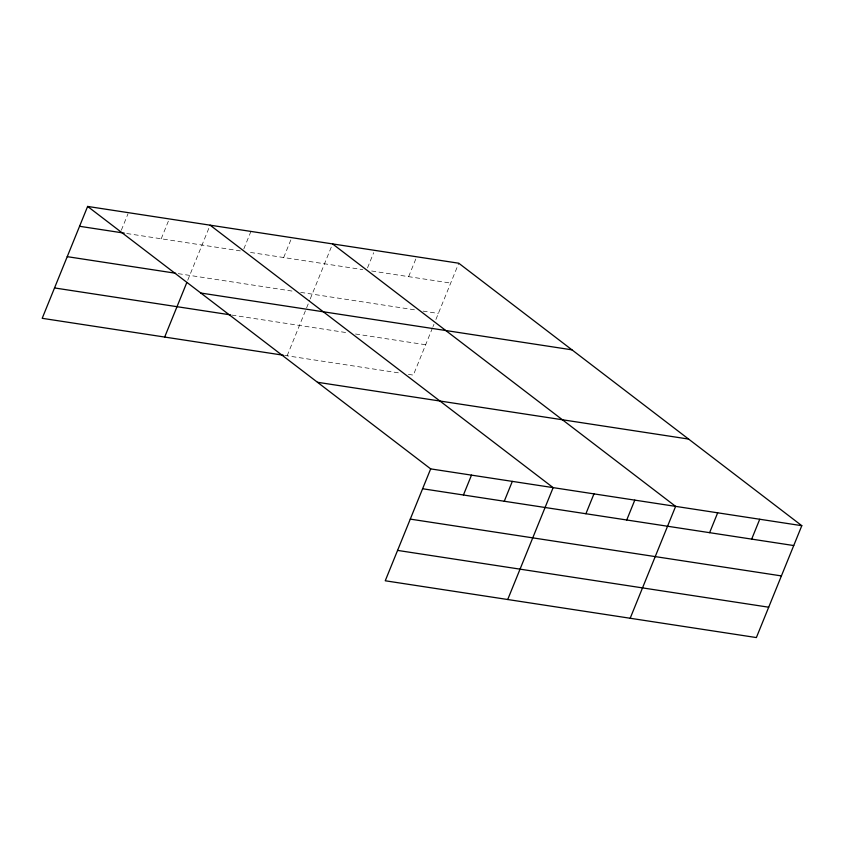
<?xml version="1.0" encoding="UTF-8"?>
<svg xmlns="http://www.w3.org/2000/svg" width="844" height="844" viewBox="0 0 844 844"><rect width="100%" height="100%" fill="white"/><g stroke="black" fill="none" stroke-linecap="round" stroke-linejoin="round"><path stroke-width="0.63" stroke-dasharray="4.22 3.17" d="M121.336 230.201L127.982 213.848M161.215 238.789L169.275 218.923M187.748 280.219L210.103 225.169M243.81 248.948L250.932 231.414M283.689 257.525L291.75 237.67M287.139 355.799L309.737 300.158M310.223 298.955L332.578 243.916M367.52 267.875L373.692 252.694M408.633 276.653L416.693 256.787M432.497 327.894L413.328 375.116L406.956 374.135M432.983 326.691L433.964 324.286M435.915 319.475L458.756 263.222M126.769 233.514L240.308 250.89M250.52 252.451L362.751 269.626M371.666 270.998L450.696 283.088M178.221 273.646L294.313 291.412M300.696 292.383L415.417 309.948M423.066 311.119L438.363 313.451M231.857 315.086L346.631 332.652M355.556 334.013L425.661 344.742M284.586 355.408L399.307 372.964"/><path stroke-width="1.27" d="M87.628 206.432L430.672 468.884L385.244 580.777L756.372 637.568L801.8 525.685L458.756 263.222L87.628 206.432L42.2 318.315L283.32 355.218M164.675 337.062L186.777 282.624M463.43 494.995L471.501 475.13M504.258 501.241L512.319 481.386M507.719 599.514L553.147 487.632L210.103 225.169M585.905 513.743L593.965 493.877M626.733 519.988L634.793 500.123M630.183 618.262L675.622 506.379L332.578 243.916M709.614 532.669L717.674 512.814M751.677 539.105L759.737 519.25M79.568 226.287L124.216 233.123M67.235 256.66L175.679 273.256M200.84 293.037L571.958 349.838M54.533 287.941L230.581 314.886M317.471 382.279L688.599 439.07M430.672 468.884L801.8 525.685M422.612 488.75L793.74 545.551M410.279 519.113L781.407 575.914M397.577 550.404L768.694 607.205"/></g></svg>
